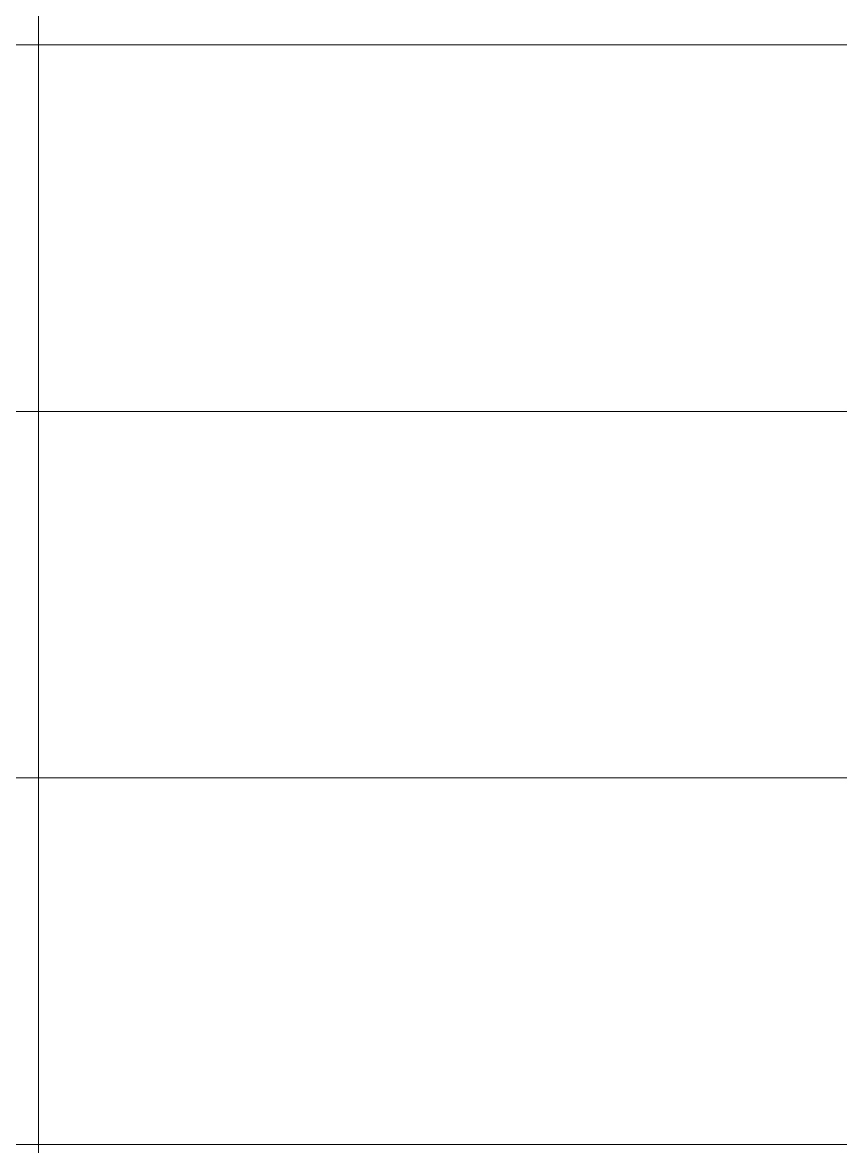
# Model space of a CAD drawing. Header units: millimetres. Extents: x 0 to 829, y 0 to 570.
# Drawn here: x 763.39 to 778.75, y 126.65 to 147.75 of the extents above; entities that cross this region are included whole.
import ezdxf

# ---------------------------------------------------------------- set-up
doc = ezdxf.new("R2010")
doc.units = ezdxf.units.MM

msp = doc.modelspace()

# ---------------------------------------------------------------- linework, layer by layer
at = {"color": 0, "lineweight": 0}
for points in [[(763.696861, 105.956806), (763.696861, 161.007778)], [(749.508139, 147.334111), (763.696861, 147.334111)], [(763.696861, 147.334111), (797.535306, 147.334111)], [(749.508139, 140.451417), (763.696861, 140.451417)], [(763.696861, 140.451417), (797.535306, 140.451417)], [(749.508139, 133.57225), (797.535306, 133.57225)], [(749.508139, 126.689556), (797.535306, 126.689556)]]:
    msp.add_lwpolyline(points, dxfattribs=at)

doc.saveas('drawing.dxf')
